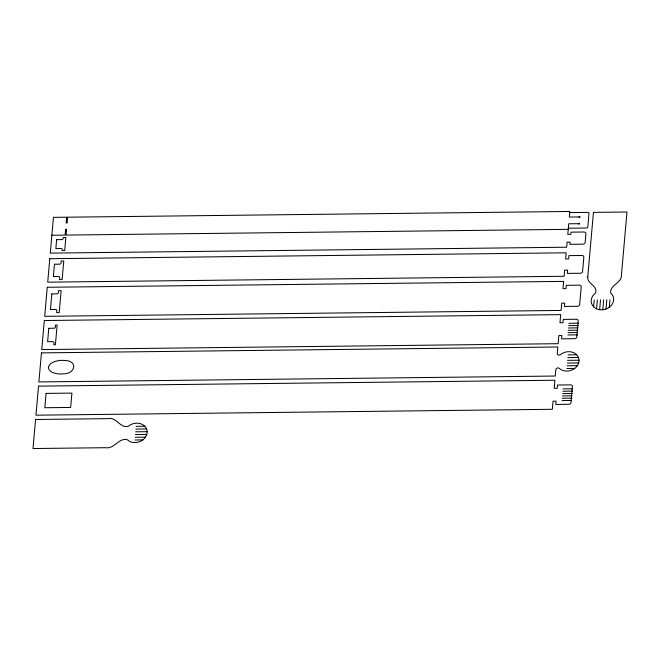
<?xml version="1.0" encoding="UTF-8"?>
<svg xmlns="http://www.w3.org/2000/svg" width="660" height="660" viewBox="0 0 660 660"><rect width="100%" height="100%" fill="white"/><g stroke="black" fill="none" stroke-linecap="round" stroke-linejoin="round"><path stroke-width="0.99" d="M578.416 223.724C580.058 221.752 579.571 225.555 578.416 223.724L568.738 223.757L567.798 234.374L570.809 234.341L571.007 232.163L584.059 232.015A2.038 1.716 -15.6 0 1 585.907 233.731L585.139 242.426A2.038 1.716 -15.6 0 1 582.978 244.184L569.927 244.332L570.116 242.162L567.105 242.195L566.659 247.22L50.284 253.118L53.444 217.354L569.827 211.464L569.332 217.049L579.01 216.942C580.891 215.234 579.958 218.79 579.01 217.024M593.604 306.809L594.214 299.945M596.574 308.847L597.366 299.912M599.643 309.721L600.517 299.871M602.786 309.779L603.669 299.838M606.004 309.037L606.82 299.805M609.312 307.271L609.972 299.764M569.729 212.586L587.796 212.38A1.312 1.097 -15.6 0 1 588.992 213.477L587.804 226.891A1.312 1.097 -15.6 0 1 586.418 228.022L568.342 228.228M51.868 235.24L568.243 229.342M568.87 323.317L578.416 323.21M568.664 325.652L578.209 325.537M568.458 327.979L578.003 327.871M568.252 330.313L577.797 330.198M568.045 332.64L577.591 332.533M567.839 334.966L577.385 334.859M568.021 354.89L576.691 354.791M567.781 357.621L578.457 357.497M567.542 360.343L579.026 360.212M567.303 363.074L578.68 362.942M567.056 365.805L577.385 365.681M566.816 368.527L574.753 368.437M563.071 388.921L572.608 388.814M562.864 391.248L572.402 391.141M562.658 393.583L572.195 393.475M562.452 395.909L571.989 395.802M562.246 398.244L571.783 398.137M562.039 400.57L571.577 400.463M136.125 426.352L144.796 426.253M135.886 429.082L146.553 428.959M135.638 431.813L147.13 431.681M135.399 434.536L146.784 434.412M135.16 437.266L145.481 437.151M134.92 439.997L142.849 439.906M587.763 276.936C586.996 283.775 597.152 285.227 595.757 292.182A1.963 1.65 -15.6 0 1 595.089 293.37A11.377 9.578 -15.6 0 0 593.901 307.098A11.377 9.578 -15.6 0 0 609.766 306.916A11.377 9.578 -15.6 0 0 611.003 293.188A1.963 1.65 -15.6 0 1 610.541 292.009C610.913 284.32 622.24 282.942 621.464 274.634L627 212.008L593.439 212.388L587.763 276.936M48.403 367.307C48.592 372.075 54.499 373.486 58.369 373.882A21.343 17.96 -15.6 0 0 63.071 373.832C75.529 374.269 78.375 360.352 64.251 360.442A21.343 17.96 -15.6 0 0 59.557 360.5C55.316 361.086 49.5 362.505 48.403 367.307M35.566 419.479L33 448.536L105.352 447.711C113.908 449.287 117.892 438.925 126.027 439.354A1.963 1.65 -15.6 0 1 127.347 439.824A11.377 9.578 -15.6 0 0 143.212 439.626A11.377 9.578 -15.6 0 0 144.424 425.89A11.377 9.578 -15.6 0 0 128.568 426.055A1.963 1.65 -15.6 0 1 127.157 426.558C119.369 427.317 116.185 416.658 107.918 418.654L35.566 419.479M38.519 386.133L35.953 415.189L552.329 409.291L553.047 401.189L556.058 401.156L555.761 404.448L568.821 404.299A2.038 1.716 -15.6 0 0 570.982 402.534L572.393 386.587A2.038 1.716 -15.6 0 0 570.537 384.871L557.486 385.019L557.197 388.311L554.177 388.344L554.895 380.242L38.519 386.133M41.464 352.877L38.89 381.934L555.266 376.035L555.844 369.584A1.963 1.65 -15.6 0 1 559.251 368.362A11.377 9.578 -15.6 0 0 575.107 368.156A11.377 9.578 -15.6 0 0 576.328 354.428A11.377 9.578 -15.6 0 0 560.464 354.593A1.963 1.65 -15.6 0 1 557.271 353.438L557.84 346.987L41.464 352.877M44.319 320.529L41.753 349.585L558.129 343.695L558.847 335.593L561.858 335.552L561.569 338.844L574.621 338.695A2.038 1.716 -15.6 0 0 576.782 336.938L578.193 320.983A2.038 1.716 -15.6 0 0 576.337 319.267L563.285 319.415L562.996 322.707L559.985 322.74L560.703 314.638L44.319 320.529M47.264 287.273L44.69 316.33L561.074 310.439L561.718 303.171L564.729 303.138L564.432 306.43L577.492 306.281A2.038 1.716 -15.6 0 0 579.653 304.516L581.212 286.885A2.038 1.716 -15.6 0 0 579.356 285.17L566.305 285.326L566.008 288.61L562.996 288.643L563.64 281.383L47.264 287.273M49.789 258.703L47.718 282.166L564.094 276.276L564.638 270.13L567.649 270.097L567.361 273.388L580.412 273.24A2.038 1.716 -15.6 0 0 582.574 271.474L583.836 257.194A2.038 1.716 -15.6 0 0 581.98 255.478L568.928 255.635L568.639 258.918L565.628 258.959L566.164 252.813L49.789 258.703M48.79 328.292L47.611 341.707L52.775 341.641A1.312 1.097 -15.6 0 1 53.963 342.746L53.782 344.767L55.399 344.751L57.139 325.066L55.522 325.083L55.349 327.104A1.312 1.097 -15.6 0 1 53.955 328.234L48.79 328.292M51.835 293.923L50.449 309.565L55.613 309.507A1.312 1.097 -15.6 0 1 56.809 310.613L56.628 312.634L59.21 312.601L61.149 290.68L58.567 290.705L58.385 292.735A1.312 1.097 -15.6 0 1 56.999 293.865L51.835 293.923M54.458 264.231L53.369 276.524L58.534 276.466A1.312 1.097 -15.6 0 1 59.73 277.563L59.549 279.584L62.131 279.56L63.772 260.989L61.19 261.022L61.017 263.043A1.312 1.097 -15.6 0 1 59.623 264.173L54.458 264.231M56.636 239.646L55.844 248.589L61.009 248.531A1.312 1.097 -15.6 0 1 62.197 249.628L62.122 250.536L64.705 250.503L65.851 237.526L63.269 237.55L63.187 238.458A1.312 1.097 -15.6 0 1 61.801 239.588L56.636 239.646M46.093 393.393L44.822 407.74L70.645 407.443L71.915 393.104L46.093 393.393M65.612 229.3L65.183 234.168L66.148 234.151L66.578 229.292L65.612 229.3M66.594 218.13L66.165 222.989L67.138 222.981L67.567 218.113L66.594 218.13"/></g></svg>
